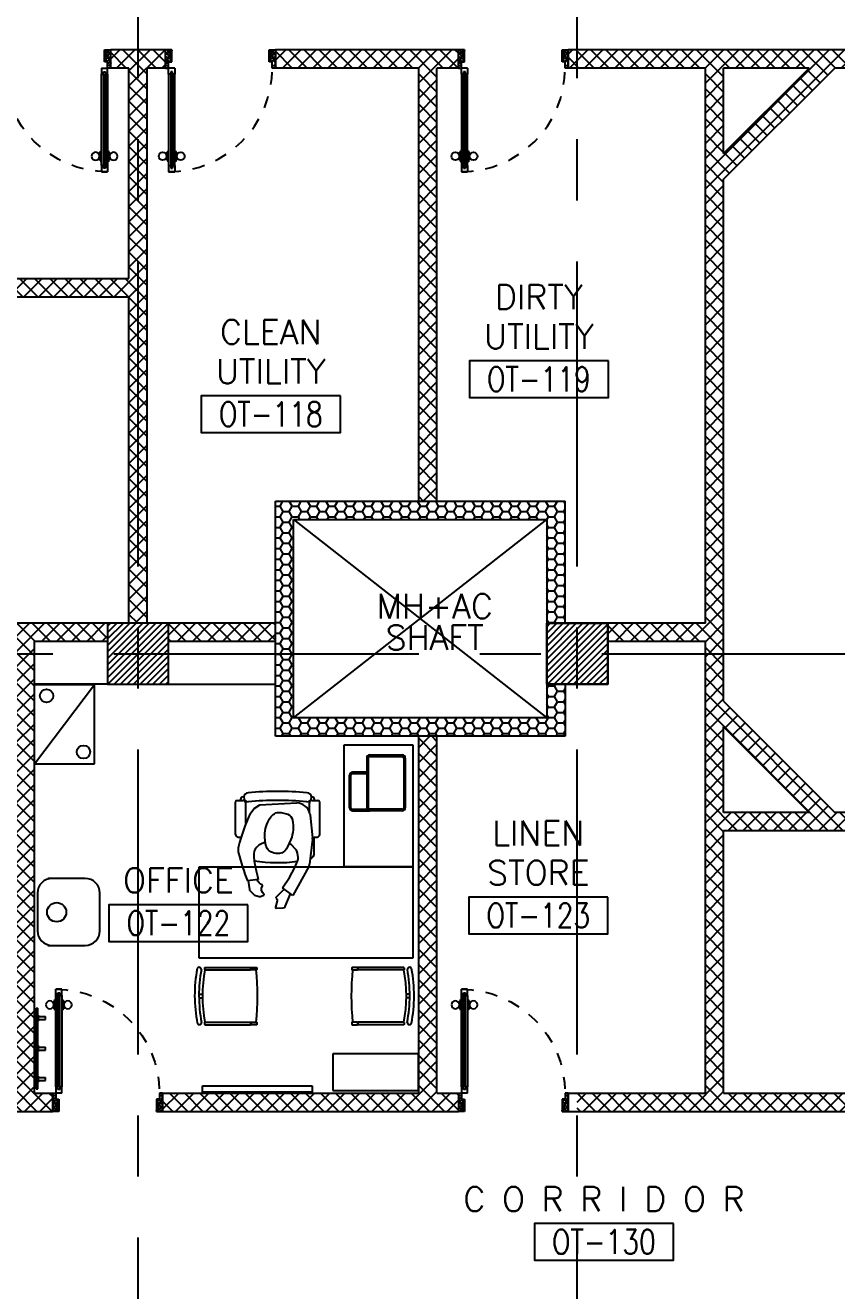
# Model space of a CAD drawing. Extents: x 275967.8 to 276060, y 57291.9 to 57371.4.
# Drawn here: x 275991.81 to 275998.46, y 57337.96 to 57348.33 of the extents above; entities that cross this region are included whole.
import ezdxf
from ezdxf.enums import TextEntityAlignment as Align

# ---------------------------------------------------------------- set-up
doc = ezdxf.new("R2010")
doc.units = 0
doc.header["$MEASUREMENT"] = 0
doc.linetypes.add('CENTERX2', pattern=[4, 2.5, -0.5, 0.5, -0.5])
doc.linetypes.add('HIDDEN', pattern=[0.375, 0.25, -0.125])
doc.layers.get('0').update_dxf_attribs({"linetype": 'CONTINUOUS'})
for name, color, linetype in [('AXES', 11, 'CENTERX2'), ('COL', 5, 'CONTINUOUS'), ('DOOR', 7, 'CONTINUOUS'), ('HAT', 8, 'CONTINUOUS'), ('NON-MEDICAL', 5, 'CONTINUOUS'), ('RM-BOX', 4, 'CONTINUOUS'), ('RM-NAME', 2, 'CONTINUOUS'), ('RM-NO', 2, 'CONTINUOUS'), ('SHAFT', 3, 'CONTINUOUS'), ('WALL', 2, 'CONTINUOUS'), ('WallType', 11, 'CONTINUOUS'), ('WallType2', 3, 'CONTINUOUS')]:
    doc.layers.add(name, color=color, linetype=linetype)
doc.styles.add('ROMANS', font='ROMANS.shx', dxfattribs={"width": 0.6})

# ---------------------------------------------------------------- blocks, each defined once
blk = doc.blocks.new('*X64')
at = {"color": 0}
for p, q in [((42139, 162736), (42593, 163190)), ((42139, 162789), (42540, 163190)), ((42139, 162842), (42487, 163190)), ((42139, 162895), (42434, 163190)), ((42139, 162948), (42381, 163190)), ((42139, 163001), (42328, 163190)), ((42139, 163054), (42274, 163190)), ((42139, 163108), (42221, 163190)), ((42139, 163161), (42168, 163190)), ((42146, 162690), (42639, 163183)), ((42199, 162690), (42639, 163130)), ((42252, 162690), (42639, 163077)), ((42305, 162690), (42639, 163024)), ((42358, 162690), (42639, 162971)), ((42411, 162690), (42639, 162918)), ((42464, 162690), (42639, 162865)), ((42517, 162690), (42639, 162812)), ((42570, 162690), (42639, 162759)), ((42623, 162690), (42639, 162706))]:
    blk.add_line(p, q, dxfattribs=at)
blk = doc.blocks.new('*X63')
at = {"color": 0}
for p, q in [((38539, 162743), (38986, 163190)), ((38539, 162796), (38933, 163190)), ((38539, 162849), (38880, 163190)), ((38539, 162902), (38827, 163190)), ((38539, 162955), (38774, 163190)), ((38539, 163008), (38721, 163190)), ((38539, 163061), (38668, 163190)), ((38539, 163114), (38615, 163190)), ((38539, 163167), (38562, 163190)), ((38539, 162689), (39039, 163189)), ((38592, 162690), (39039, 163136)), ((38646, 162690), (39039, 163083)), ((38699, 162690), (39039, 163030)), ((38752, 162690), (39039, 162977)), ((38805, 162690), (39039, 162924)), ((38858, 162690), (39039, 162871)), ((38911, 162690), (39039, 162818)), ((38964, 162690), (39039, 162765)), ((39017, 162690), (39039, 162712))]:
    blk.add_line(p, q, dxfattribs=at)
blk = doc.blocks.new('RM1')
at = {"layer": 'RM-BOX'}
blk.add_lwpolyline([(570, -200), (-570, -200), (-570, -500), (570, -500)], close=True, dxfattribs=at)
at = {"layer": 'RM-NAME', "style": 'ROMANS'}
for tag, p in [('ROOMNAME1', (0, 324)), ('ROOMNAME2', (0, 0))]:
    blk.add_attdef(tag, text='', height=200, dxfattribs=at).set_placement(p, align=Align.MIDDLE)
at = {"layer": 'RM-NO', "style": 'ROMANS', "width": 0.8}
blk.add_attdef('ROOMNO', text='', height=200, dxfattribs=at).set_placement((0, -350), align=Align.MIDDLE)
blk = doc.blocks.new('COL50')
at = {"layer": 'COL'}
blk.add_lwpolyline([(-250, 250), (-250, -250), (250, -250), (250, 250)], close=True, dxfattribs=at)
blk = doc.blocks.new('DOOR90')
at = {"layer": 'DOOR', "color": 0, "linetype": 'ByBlock'}
for p, q in [((-150, 0), (-150, -25)), ((-150, 0), (0, 0)), ((0, -50), (0, 0)), ((-1000, -25), (-1000, -75)), ((-1000, -75), (-1000, -25)), ((-950, -25), (-1000, -25)), ((-950, -75), (-1000, -75)), ((-970, -42), (-970, -58)), ((-950, -42), (-970, -42)), ((-950, -58), (-970, -58)), ((-950, -25), (-950, -42)), ((-950, -58), (-950, -75)), ((-918, -25), (-918, -18)), ((-828, -18), (-918, -18)), ((-918, -75), (-918, -82)), ((-828, -82), (-918, -82)), ((-905, -18), (-905, -9)), ((-905, -9), (-840, -9)), ((-905, -18), (-840, -18)), ((-905, -82), (-905, -91)), ((-905, -82), (-840, -82)), ((-905, -91), (-840, -91)), ((-840, -18), (-840, -9)), ((-840, -82), (-840, -91)), ((-828, -25), (-828, -18)), ((-828, -75), (-828, -82)), ((-200, -42), (-200, -25)), ((-200, -25), (-150, -25)), ((-180, -42), (-200, -42)), ((-200, -75), (-200, -58)), ((-200, -58), (-180, -58)), ((-150, -75), (-200, -75)), ((-180, -58), (-180, -42)), ((-150, -75), (-150, -25)), ((-150, -25), (-100, -25)), ((-100, -25), (-100, -50)), ((-100, -50), (0, -50)), ((-150, -900), (-150, -875)), ((-150, -875), (-100, -875)), ((0, -900), (-150, -900)), ((-150, -900), (0, -900)), ((-100, -850), (0, -850)), ((-100, -875), (-100, -850)), ((0, -850), (0, -900))]:
    blk.add_line(p, q, dxfattribs=at)
at = {"layer": 'DOOR', "color": 9, "linetype": 'ByBlock'}
for p, q in [((0, -50), (-114, 0)), ((0, -50), (-40, 0)), ((0, -50), (-100, -37)), ((0, -850), (-114, -900)), ((0, -850), (-100, -863)), ((0, -850), (-40, -900))]:
    blk.add_line(p, q, dxfattribs=at)
at = {"layer": 'DOOR', "linetype": 'ByBlock'}
for p, q in [((-200, -25), (-950, -25)), ((-200, -42), (-950, -42)), ((-200, -58), (-950, -58)), ((-950, -75), (-200, -75))]:
    blk.add_line(p, q, dxfattribs=at)
at = {"layer": 'DOOR', "color": 0, "linetype": 'ByBlock'}
for centre in [(-873, 24), (-873, -124)]:
    blk.add_circle(centre, 32.4, dxfattribs=at)
at = {"layer": 'DOOR', "color": 9, "linetype": 'ByBlock'}
for centre, radius, start, end in [((0, -50), 154, 161.1053, 166.2858), ((0, -50), 134, 158.1598, 169.28), ((0, -50), 94.4, 148.0182, 180), ((0, -50), 74.4, 137.7764, 180), ((0, -50), 114, 154.0838, 167.3774), ((0, -50), 54.4, 113.2074, 180), ((0, -50), 34.4, 90, 180), ((0, -50), 14.4, 90, 180), ((0, -850), 154, 193.7142, 198.8947), ((0, -850), 134, 190.72, 201.8402), ((0, -850), 94.4, 180, 211.9818), ((0, -850), 74.4, 180, 222.2236), ((0, -850), 54.4, 180, 246.7926), ((0, -850), 34.4, 180, 270), ((0, -850), 14.4, 180, 270)]:
    blk.add_arc(centre, radius, start, end, dxfattribs=at)
at = {"layer": 'DOOR', "linetype": 'HIDDEN', "ltscale": 0.5}
blk.add_arc((-150, -25), 850, 180, 270, dxfattribs=at)

msp = doc.modelspace()

# ---------------------------------------------------------------- hatches: boundary and pattern name
at = {"layer": 'WallType', "linetype": 'ByBlock', "ltscale": 0.3}
h = msp.add_hatch(dxfattribs=at)
h.set_pattern_fill('ANSI37', color=256, scale=0.7, style=0)
h.set_pattern_definition([(45, (0, 0), (-0.061871843354, 0.061871843354), []), (135, (0, 0), (-0.061871843354, -0.061871843354), [])])
h.paths.add_polyline_path([(275992.0355, 57339.5829), (275991.8855, 57339.5829), (275991.8855, 57343.1829), (275991.7355, 57343.1829), (275991.7355, 57339.5829), (275991.5855, 57339.5829), (275988.1355, 57339.5829), (275988.1355, 57342.1322), (275987.9855, 57342.1322), (275987.9855, 57339.4329), (275992.0355, 57339.4329)])
h.paths.add_polyline_path([(275987.9855, 57340.5849), (275987.7855, 57340.5849), (275987.7855, 57340.4349), (275987.9855, 57340.4349)])
h.paths.add_polyline_path([(275985.9855, 57340.5849), (275985.7855, 57340.5849), (275985.7855, 57340.4349), (275985.9855, 57340.4349)])
h.paths.add_polyline_path([(275995.3605, 57339.5829), (275995.1855, 57339.5829), (275995.1855, 57342.5079), (275995.0355, 57342.5079), (275995.0355, 57339.5829), (275992.9355, 57339.5829), (275992.9355, 57339.4329), (275995.3605, 57339.4329)])
h.paths.add_polyline_path([(275992.4855, 57343.4329), (275988.1355, 57343.4329), (275988.1355, 57344.9579), (275987.9855, 57344.9579), (275987.9855, 57343.2829), (275987.9855, 57343.1829), (275988.1355, 57343.1829), (275988.1355, 57343.2829), (275991.7355, 57343.2829), (275991.7355, 57343.1829), (275991.8855, 57343.1829), (275991.8855, 57343.2829), (275992.4855, 57343.2829)])
h.paths.add_polyline_path([(275988.1355, 57343.1829), (275987.9855, 57343.1829), (275987.9855, 57343.1322), (275988.1355, 57343.1322)], flags=17)
h.paths.add_polyline_path([(275992.7355, 57348.1329), (275992.5105, 57348.1329), (275992.5105, 57347.9829), (275992.6605, 57347.9829), (275992.6605, 57346.2579), (275989.2355, 57346.2579), (275989.2355, 57347.9829), (275991.6105, 57347.9829), (275991.6105, 57348.1329), (275989.0855, 57348.1329), (275989.0855, 57346.2579), (275987.9855, 57346.2579), (275987.9855, 57345.9579), (275988.1355, 57345.9579), (275988.1355, 57346.1079), (275992.6605, 57346.1079), (275992.6605, 57343.4329), (275992.7355, 57343.4329)])
h.paths.add_polyline_path([(275992.8105, 57347.9829), (275992.9605, 57347.9829), (275992.9605, 57348.1329), (275992.7355, 57348.1329), (275992.7355, 57343.4329), (275992.8105, 57343.4329)])
h.paths.add_polyline_path([(275995.3605, 57348.1329), (275993.8605, 57348.1329), (275993.8605, 57347.9829), (275995.0355, 57347.9829), (275995.0355, 57344.4329), (275995.1855, 57344.4329), (275995.1855, 57347.9829), (275995.3605, 57347.9829)])
h.paths.add_polyline_path([(275999.7255, 57348.1329), (275996.3355, 57348.1329), (275996.3355, 57347.9829), (275997.3855, 57347.9829), (275997.3855, 57343.4329), (275996.5855, 57343.4329), (275996.5855, 57343.2829), (275997.3855, 57343.2829), (275997.3855, 57343.1829), (275997.5355, 57343.1829), (275997.5355, 57347.0708), (275998.4476, 57347.9829), (275999.7255, 57347.9829)])
h.paths.add_polyline_path([(275997.5355, 57347.9829), (275998.2355, 57347.9829), (275997.5355, 57347.2829)], flags=17)
h.paths.add_polyline_path([(275996.3355, 57348.1329), (275996.2605, 57348.1329), (275996.2605, 57347.9829), (275996.3355, 57347.9829)])
h.paths.add_polyline_path([(276003.5355, 57348.1329), (276001.3255, 57348.1329), (276001.3255, 57347.9829), (276002.7234, 57347.9829), (276003.5355, 57347.1708), (276003.5355, 57347.3829), (276002.9355, 57347.9829), (276003.5355, 57347.9829)])
h.paths.add_polyline_path([(276003.7855, 57348.1329), (276003.5355, 57348.1329), (276003.5355, 57347.9829), (276003.6355, 57347.9829), (276003.6355, 57347.2829), (276003.5355, 57347.3829), (276003.5355, 57347.1708), (276003.6355, 57347.0708), (276003.6355, 57343.4329), (276003.7855, 57343.4329), (276003.7855, 57346.7079), (276004.0355, 57346.7079), (276004.0355, 57346.8579), (276003.7855, 57346.8579)])
h.paths.add_polyline_path([(276003.7855, 57342.9329), (276003.6355, 57342.9329), (276003.6355, 57342.7951), (276003.5355, 57342.6951), (276003.5355, 57342.4829), (276003.6355, 57342.5829), (276003.6355, 57341.8829), (276003.5355, 57341.8829), (276003.5355, 57341.7329), (276003.6355, 57341.7329), (276003.6355, 57339.5829), (276003.5355, 57339.5829), (276003.5355, 57339.4329), (276003.7855, 57339.4329)])
h.paths.add_polyline_path([(276003.5355, 57342.6951), (276002.7234, 57341.8829), (275999.9355, 57341.8829), (275999.9355, 57341.7329), (276000.5105, 57341.7329), (276000.5105, 57339.5829), (276000.3605, 57339.5829), (276000.3605, 57339.4329), (276000.8105, 57339.4329), (276000.8105, 57339.5829), (276000.6605, 57339.5829), (276000.6605, 57341.7329), (276003.5355, 57341.7329), (276003.5355, 57341.8829), (276002.9355, 57341.8829), (276003.5355, 57342.4829)])
h.paths.add_polyline_path([(275999.9355, 57341.8829), (275998.4476, 57341.8829), (275997.5355, 57342.7951), (275997.5355, 57343.1829), (275997.3855, 57343.1829), (275997.3855, 57339.5829), (275996.3355, 57339.5829), (275996.3355, 57339.4329), (275999.4605, 57339.4329), (275999.4605, 57339.5829), (275997.5355, 57339.5829), (275997.5355, 57341.7329), (275999.9355, 57341.7329)])
h.paths.add_polyline_path([(275998.2355, 57341.8829), (275997.5355, 57341.8829), (275997.5355, 57342.5829)], flags=17)
h.paths.add_polyline_path([(276003.5355, 57339.5829), (276001.7105, 57339.5829), (276001.7105, 57339.4329), (276003.5355, 57339.4329)])
h.paths.add_polyline_path([(275993.8605, 57343.4329), (275992.9855, 57343.4329), (275992.9855, 57343.2829), (275993.8605, 57343.2829)])
at = {"layer": 'WallType2', "linetype": 'ByBlock', "ltscale": 0.3}
h = msp.add_hatch(dxfattribs=at)
h.set_pattern_fill('HONEY', color=256, scale=0.4, style=0)
h.set_pattern_definition([(0, (0, 0), (0.075, 0.04330127), [0.05, -0.1]), (120, (0, 0), (-0.074999999836, 0.043301270284), [0.05, -0.1]), (60, (0, 0), (1.64e-10, 0.086602540284), [-0.1, 0.05])])
h.paths.add_polyline_path([(275994.0105, 57344.2829), (275996.0855, 57344.2829), (275996.0855, 57343.4329), (275996.2355, 57343.4329), (275996.2355, 57344.4329), (275995.0355, 57344.4329), (275993.8605, 57344.4329), (275993.8605, 57343.4329), (275993.8605, 57343.1829), (275994.0105, 57343.1829)])
h.paths.add_polyline_path([(275994.0105, 57343.1829), (275993.8605, 57343.1829), (275993.8605, 57342.5079), (275995.0355, 57342.5079), (275996.2355, 57342.5079), (275996.2355, 57342.9329), (275996.0855, 57342.9329), (275996.0855, 57342.6579), (275994.0105, 57342.6579)])

# ---------------------------------------------------------------- linework, layer by layer
at = {"layer": 'AXES'}
for p, q in [((275992.7355, 57291.8986), (275992.7355, 57370.7113)), ((275996.3355, 57291.8986), (275996.3355, 57370.7113)), ((275968.5355, 57343.1829), (276036.5755, 57343.1829))]:
    msp.add_line(p, q, dxfattribs=at)
at = {"layer": 'NON-MEDICAL'}
for p, q in [((275991.8872, 57342.28), (275992.3772, 57342.93)), ((275991.8872, 57342.28), (275991.8872, 57342.93)), ((275991.8872, 57342.93), (275992.3772, 57342.93)), ((275992.3772, 57342.28), (275992.3772, 57342.93)), ((275994.424, 57342.4375), (275994.9865, 57342.4375)), ((275994.424, 57341.4375), (275994.424, 57342.4375)), ((275994.9865, 57342.4375), (275994.9865, 57341.4375)), ((275994.609, 57342.3284), (275994.609, 57341.9209)), ((275994.609, 57342.3284), (275994.609, 57341.9209)), ((275994.6215, 57342.3284), (275994.6215, 57341.9209)), ((275994.6215, 57342.3284), (275994.6215, 57341.9209)), ((275994.634, 57342.3534), (275994.9002, 57342.3534)), ((275994.634, 57342.3534), (275994.9002, 57342.3534)), ((275994.634, 57342.3409), (275994.9002, 57342.3409)), ((275994.634, 57342.3409), (275994.9002, 57342.3409)), ((275994.9127, 57342.3284), (275994.9127, 57341.9209)), ((275994.9127, 57342.3284), (275994.9127, 57341.9209)), ((275994.9252, 57342.3284), (275994.9252, 57341.9209)), ((275994.9252, 57342.3284), (275994.9252, 57341.9209)), ((275991.8872, 57342.28), (275992.3772, 57342.28)), ((275994.4677, 57341.9209), (275994.4677, 57342.1871)), ((275994.4677, 57341.9209), (275994.4677, 57342.1871)), ((275994.4802, 57341.9209), (275994.4802, 57342.1871)), ((275994.4802, 57341.9209), (275994.4802, 57342.1871)), ((275994.609, 57342.2121), (275994.4927, 57342.2121)), ((275994.609, 57342.2121), (275994.4927, 57342.2121)), ((275994.609, 57342.1996), (275994.4927, 57342.1996)), ((275994.609, 57342.1996), (275994.4927, 57342.1996)), ((275993.548, 57341.9809), (275993.5974, 57341.9809)), ((275993.576, 57341.9809), (275993.576, 57341.9887)), ((275993.5978, 57342.0105), (275993.6014, 57342.0105)), ((275994.1562, 57342.0105), (275994.1598, 57342.0105)), ((275994.1603, 57341.9809), (275994.2096, 57341.9809)), ((275994.1816, 57341.9809), (275994.1816, 57341.9887)), ((275993.5335, 57341.7024), (275993.5335, 57341.9664)), ((275993.6185, 57341.7922), (275993.6185, 57341.9598)), ((275993.6504, 57341.8682), (275993.6865, 57341.9142)), ((275993.6865, 57341.9142), (275993.7341, 57341.9441)), ((275993.7341, 57341.9441), (275994.0361, 57341.9605)), ((275994.1391, 57341.8882), (275994.1391, 57341.9598)), ((275994.1443, 57341.8729), (275994.1458, 57341.8609)), ((275994.2241, 57341.7024), (275994.2241, 57341.9664)), ((275994.4927, 57341.9084), (275994.6123, 57341.9084)), ((275994.4927, 57341.9084), (275994.6123, 57341.9084)), ((275994.4927, 57341.8959), (275994.634, 57341.8959)), ((275994.4927, 57341.8959), (275994.634, 57341.8959)), ((275994.9002, 57341.9084), (275994.634, 57341.9084)), ((275994.9002, 57341.9084), (275994.634, 57341.9084)), ((275994.9002, 57341.8959), (275994.634, 57341.8959)), ((275994.9002, 57341.8959), (275994.634, 57341.8959)), ((275994.1458, 57341.8609), (275994.165, 57341.6742)), ((275993.5548, 57341.6811), (275993.5797, 57341.6811)), ((275994.1649, 57341.6627), (275994.1416, 57341.4596)), ((275994.1643, 57341.6811), (275994.2029, 57341.6811)), ((275994.1796, 57341.5507), (275994.1796, 57341.6811)), ((275993.726, 57341.6142), (275993.7091, 57341.5981)), ((275993.7467, 57341.6249), (275993.726, 57341.6142)), ((275993.7786, 57341.6392), (275993.7467, 57341.6249)), ((275993.9903, 57341.6203), (275993.9726, 57341.6261)), ((275994.0285, 57341.5788), (275993.9903, 57341.6203)), ((275993.6838, 57341.5234), (275993.6842, 57341.5209)), ((275993.6842, 57341.5209), (275993.688, 57341.4872)), ((275993.688, 57341.4872), (275993.6948, 57341.4435)), ((275994.0192, 57341.4317), (275994.0428, 57341.4837)), ((275994.0471, 57341.5128), (275994.042, 57341.55)), ((275993.2365, 57341.4375), (275994.9865, 57341.4375)), ((275993.2365, 57340.6875), (275993.2365, 57341.4375)), ((275993.6948, 57341.4435), (275993.7025, 57341.4044)), ((275993.7025, 57341.4044), (275993.7139, 57341.3599)), ((275993.7139, 57341.3599), (275993.7208, 57341.3336)), ((275993.9201, 57341.2639), (275993.9769, 57341.3489)), ((275993.9769, 57341.3489), (275994.0192, 57341.4317)), ((275994.1353, 57341.4401), (275994.0044, 57341.2024)), ((275994.9865, 57341.4375), (275994.424, 57341.4375)), ((275994.9865, 57341.4375), (275994.9865, 57340.6875)), ((275994.9865, 57341.4375), (275994.9865, 57340.6875)), ((275992.302, 57341.3413), (275991.9941, 57341.3413)), ((275993.7208, 57341.3336), (275993.6314, 57341.3217)), ((275994.0044, 57341.2024), (275993.9201, 57341.2639)), ((275991.9101, 57341.221), (275991.9101, 57340.913)), ((275992.4223, 57340.913), (275992.4223, 57341.221)), ((275991.9941, 57340.7927), (275992.302, 57340.7927)), ((275994.9865, 57340.6875), (275993.2365, 57340.6875)), ((275993.2794, 57340.6098), (275993.2827, 57340.6131)), ((275993.2794, 57340.6098), (275993.2794, 57340.5963)), ((275993.2794, 57340.5963), (275993.2827, 57340.5931)), ((275993.2827, 57340.6131), (275993.6562, 57340.6131)), ((275993.2827, 57340.5931), (275993.6562, 57340.5931)), ((275993.6594, 57340.6098), (275993.6562, 57340.6131)), ((275993.6562, 57340.5931), (275993.6594, 57340.5963)), ((275993.6594, 57340.6098), (275993.6594, 57340.5963)), ((275994.5373, 57340.6098), (275994.5405, 57340.6131)), ((275994.5373, 57340.6098), (275994.5373, 57340.5963)), ((275994.5405, 57340.5931), (275994.5373, 57340.5963)), ((275994.914, 57340.6131), (275994.5405, 57340.6131)), ((275994.914, 57340.5931), (275994.5405, 57340.5931)), ((275994.9173, 57340.6098), (275994.914, 57340.6131)), ((275994.9173, 57340.5963), (275994.914, 57340.5931)), ((275994.9173, 57340.6098), (275994.9173, 57340.5963)), ((275993.2342, 57340.3938), (275993.2623, 57340.3938)), ((275993.2342, 57340.3633), (275993.2623, 57340.3633)), ((275994.9625, 57340.3938), (275994.9344, 57340.3938)), ((275994.9625, 57340.3633), (275994.9344, 57340.3633)), ((275991.8998, 57339.6173), (275991.8998, 57340.2777)), ((275991.8998, 57340.2777), (275991.9125, 57340.2777)), ((275991.9125, 57339.6173), (275991.9125, 57340.2777)), ((275991.9125, 57340.2225), (275991.9175, 57340.2225)), ((275991.9175, 57340.1725), (275991.9175, 57340.2225)), ((275991.9175, 57340.2102), (275991.976, 57340.2102)), ((275991.976, 57340.1848), (275991.976, 57340.2102)), ((275991.9125, 57340.1725), (275991.9175, 57340.1725)), ((275991.9175, 57340.1848), (275991.976, 57340.1848)), ((275993.2794, 57340.1598), (275993.2827, 57340.1631)), ((275993.2794, 57340.1598), (275993.2794, 57340.1463)), ((275993.2794, 57340.1463), (275993.2827, 57340.1431)), ((275993.2827, 57340.1631), (275993.6562, 57340.1631)), ((275993.2827, 57340.1431), (275993.6562, 57340.1431)), ((275993.6594, 57340.1598), (275993.6562, 57340.1631)), ((275993.6562, 57340.1431), (275993.6594, 57340.1463)), ((275993.6594, 57340.1598), (275993.6594, 57340.1463)), ((275994.5373, 57340.1598), (275994.5405, 57340.1631)), ((275994.5373, 57340.1598), (275994.5373, 57340.1463)), ((275994.5405, 57340.1431), (275994.5373, 57340.1463)), ((275994.914, 57340.1631), (275994.5405, 57340.1631)), ((275994.914, 57340.1431), (275994.5405, 57340.1431)), ((275994.9173, 57340.1598), (275994.914, 57340.1631)), ((275994.9173, 57340.1463), (275994.914, 57340.1431)), ((275994.9173, 57340.1598), (275994.9173, 57340.1463)), ((275991.9125, 57339.9725), (275991.9175, 57339.9725)), ((275991.9125, 57339.9225), (275991.9175, 57339.9225)), ((275991.9175, 57339.9225), (275991.9175, 57339.9725)), ((275991.9175, 57339.9602), (275991.976, 57339.9602)), ((275991.9175, 57339.9348), (275991.976, 57339.9348)), ((275991.976, 57339.9348), (275991.976, 57339.9602)), ((275995.0326, 57339.9049), (275994.3326, 57339.9049)), ((275994.3326, 57339.9049), (275994.3326, 57339.6049)), ((275995.0326, 57339.6049), (275995.0326, 57339.9049)), ((275991.9125, 57339.7225), (275991.9175, 57339.7225)), ((275991.9175, 57339.6725), (275991.9175, 57339.7225)), ((275991.9175, 57339.7102), (275991.976, 57339.7102)), ((275991.976, 57339.6848), (275991.976, 57339.7102)), ((275991.8998, 57339.6173), (275991.9125, 57339.6173)), ((275991.9125, 57339.6725), (275991.9175, 57339.6725)), ((275991.9175, 57339.6848), (275991.976, 57339.6848)), ((275993.2623, 57339.6411), (275994.1623, 57339.6411)), ((275993.2623, 57339.5911), (275993.2623, 57339.6411)), ((275994.1623, 57339.5911), (275993.2623, 57339.5911)), ((275994.1623, 57339.6411), (275994.1623, 57339.5911)), ((275994.3326, 57339.6049), (275995.0326, 57339.6049))]:
    msp.add_line(p, q, dxfattribs=at)
for points in [[(275993.7734, 57341.6771, -0.1280623), (275993.8064, 57341.8182, -0.2157166), (275993.874, 57341.8826), (275993.9069, 57341.8818), (275993.9299, 57341.8779), (275993.9614, 57341.8679, -0.2424325), (275994.0004, 57341.8188, -0.1365134), (275993.9881, 57341.6601), (275993.9571, 57341.5942, -0.297129), (275993.8817, 57341.5449, -0.1389863), (275993.8218, 57341.5606, -0.1051671), (275993.796, 57341.5835), (275993.7853, 57341.6042), (275993.7799, 57341.6288), (275993.7738, 57341.6771)], [(275993.6386, 57341.3225), (275993.6472, 57341.2513, 0.1665035), (275993.6517, 57341.242), (275993.6836, 57341.2098, 0.116666), (275993.6898, 57341.2059), (275993.7277, 57341.1931, 0.1815827), (275993.7389, 57341.1935), (275993.7647, 57341.2042, 0.5662747), (275993.766, 57341.2132, -0.3727106), (275993.7545, 57341.2806, 0.4583706), (275993.752, 57341.2883, -0.2106222), (275993.7103, 57341.3322)], [(275993.9324, 57341.2545), (275993.867, 57341.1879, 0.4458327), (275993.8675, 57341.1788), (275993.8694, 57341.1774, -0.3042703), (275993.8756, 57341.1579), (275993.8605, 57341.1055, 0.5099825), (275993.8666, 57341.0977), (275993.9249, 57341.0998, 0.292523), (275993.9412, 57341.111), (275993.9853, 57341.2161)]]:
    msp.add_lwpolyline(points, format="xyb", dxfattribs=at)
for points in [[(275993.6627, 57340.6131), (275993.7062, 57340.6131), (275993.7094, 57340.6098), (275993.7094, 57340.5963), (275993.7062, 57340.5931), (275993.6627, 57340.5931), (275993.6594, 57340.5963), (275993.6594, 57340.6098)], [(275994.534, 57340.6131), (275994.4905, 57340.6131), (275994.4873, 57340.6098), (275994.4873, 57340.5963), (275994.4905, 57340.5931), (275994.534, 57340.5931), (275994.5373, 57340.5963), (275994.5373, 57340.6098)], [(275993.6627, 57340.1631), (275993.7062, 57340.1631), (275993.7094, 57340.1598), (275993.7094, 57340.1463), (275993.7062, 57340.1431), (275993.6627, 57340.1431), (275993.6594, 57340.1463), (275993.6594, 57340.1598)], [(275994.534, 57340.1631), (275994.4905, 57340.1631), (275994.4873, 57340.1598), (275994.4873, 57340.1463), (275994.4905, 57340.1431), (275994.534, 57340.1431), (275994.5373, 57340.1463), (275994.5373, 57340.1598)]]:
    msp.add_lwpolyline(points, close=True, dxfattribs=at)
for centre, radius in [((275991.985, 57342.8382), 0.0545), ((275992.2871, 57342.3778), 0.0545), ((275992.0677, 57341.0645), 0.0787)]:
    msp.add_circle(centre, radius, dxfattribs=at)
for centre, radius, start, end in [((275994.634, 57342.3284), 0.025, 90, 180), ((275994.634, 57342.3284), 0.025, 90, 180), ((275994.634, 57342.3284), 0.0125, 90, 180), ((275994.634, 57342.3284), 0.0125, 90, 180), ((275994.9002, 57342.3284), 0.025, 0, 90), ((275994.9002, 57342.3284), 0.025, 0, 90), ((275994.9002, 57342.3284), 0.0125, 0, 90), ((275994.9002, 57342.3284), 0.0125, 0, 90), ((275994.4927, 57342.1871), 0.025, 90, 180), ((275994.4927, 57342.1871), 0.025, 90, 180), ((275994.4927, 57342.1871), 0.0125, 90, 180), ((275994.4927, 57342.1871), 0.0125, 90, 180), ((275993.548, 57341.9664), 0.0145, 90, 180), ((275993.5978, 57341.9887), 0.0218, 90, 180), ((275993.5974, 57341.9598), 0.0211, 0, 90), ((275993.6386, 57342.0063), 0.0374, 90, 270), ((275993.8788, 57339.572), 2.4833, 84.44787, 95.55213), ((275993.8788, 57339.5718), 2.4092, 84.2765, 95.7235), ((275994.1191, 57342.0063), 0.0374, 270, 90), ((275994.1603, 57341.9598), 0.0211, 90, 180), ((275994.1598, 57341.9887), 0.0218, 0, 90), ((275994.2096, 57341.9664), 0.0145, 0, 90), ((275995.1298, 57341.2023), 1.6223, 155.76561, 165.70768), ((275994.0306, 57341.8431), 0.1176, 14.70655, 87.32506), ((275994.4927, 57341.9209), 0.025, 180, 270), ((275994.4927, 57341.9209), 0.025, 180, 270), ((275994.4927, 57341.9209), 0.0125, 180, 270), ((275994.4927, 57341.9209), 0.0125, 180, 270), ((275994.634, 57341.9209), 0.025, 180, 270), ((275994.634, 57341.9209), 0.025, 180, 270), ((275994.634, 57341.9209), 0.0125, 180, 270), ((275994.634, 57341.9209), 0.0125, 180, 270), ((275994.9002, 57341.9209), 0.025, 270, 0), ((275994.9002, 57341.9209), 0.025, 270, 0), ((275994.9002, 57341.9209), 0.0125, 270, 0), ((275994.9002, 57341.9209), 0.0125, 270, 0), ((275993.5548, 57341.7024), 0.0213, 180, 270), ((275994.1122, 57341.6688), 0.0531, 353.43344, 5.86997), ((275994.2029, 57341.7024), 0.0213, 270, 0), ((275993.6607, 57341.5766), 0.1063, 165.70768, 194.943), ((275993.7677, 57341.5366), 0.085, 133.62382, 188.92866), ((275993.9894, 57341.5429), 0.0531, 7.75503, 42.61873), ((275995.8176, 57342.1522), 2.3386, 194.943, 200.80249), ((275993.8788, 57342.6073), 1.1363, 260.33141, 278.27601), ((275993.9944, 57341.5057), 0.0531, 335.5623, 7.75503), ((275994.0888, 57341.4657), 0.0531, 331.15891, 353.43344), ((275994.1274, 57341.5507), 0.0523, 291.40875, 0), ((275992.0304, 57341.221), 0.1203, 90, 180), ((275992.302, 57341.221), 0.1203, 0, 90), ((275992.0304, 57340.913), 0.1203, 180, 270), ((275992.302, 57340.913), 0.1203, 270, 0), ((275994.4122, 57340.3828), 1.2133, 169.57711, 190.84799), ((275993.2355, 57340.5954), 0.018, 359.44312, 157.64656), ((275994.4122, 57340.3828), 1.178, 169.5839, 190.82925), ((275994.4061, 57340.3781), 1.1438, 169.16569, 190.83431), ((275991.5219, 57340.3781), 2.1916, 354.36999, 5.63001), ((275996.6748, 57340.3781), 2.1916, 174.36999, 185.63001), ((275993.7906, 57340.3781), 1.1438, 349.16569, 10.83431), ((275993.7844, 57340.3828), 1.178, 349.17075, 10.4161), ((275994.9612, 57340.5954), 0.018, 22.35344, 180.55688), ((275993.7845, 57340.3828), 1.2133, 349.15201, 10.42289), ((275993.2372, 57340.1613), 0.018, 202.35344, 0.55688), ((275994.9595, 57340.1613), 0.018, 179.44312, 337.64656)]:
    msp.add_arc(centre, radius, start, end, dxfattribs=at)
at = {"layer": 'SHAFT'}
for p, q in [((275994.0105, 57342.6579), (275996.0855, 57344.2829)), ((275994.0105, 57344.2829), (275996.0855, 57342.6579))]:
    msp.add_line(p, q, dxfattribs=at)
at = {"layer": 'SHAFT', "linetype": 'ByBlock', "ltscale": 0.3}
msp.add_line((275992.9855, 57342.9329), (275993.8605, 57342.9329), dxfattribs=at)
at = {"layer": 'WALL'}
for p, q in [((275992.9605, 57348.1329), (275992.5105, 57348.1329)), ((275992.5105, 57347.9829), (275992.5105, 57348.1329)), ((275992.9605, 57347.9829), (275992.9605, 57348.1329)), ((275995.3605, 57348.1329), (275993.8605, 57348.1329)), ((275993.8605, 57347.9829), (275993.8605, 57348.1329)), ((275995.3605, 57347.9829), (275995.3605, 57348.1329)), ((275999.7255, 57348.1329), (275996.2605, 57348.1329)), ((275996.2605, 57347.9829), (275996.2605, 57348.1329)), ((275992.6605, 57347.9829), (275992.5105, 57347.9829)), ((275992.6605, 57346.2579), (275992.6605, 57347.9829)), ((275992.9605, 57347.9829), (275992.8105, 57347.9829)), ((275992.8105, 57343.4329), (275992.8105, 57347.9829)), ((275995.0355, 57347.9829), (275993.8605, 57347.9829)), ((275995.0355, 57344.4329), (275995.0355, 57347.9829)), ((275995.3605, 57347.9829), (275995.1855, 57347.9829)), ((275995.1855, 57344.4329), (275995.1855, 57347.9829)), ((275997.3855, 57347.9829), (275996.2605, 57347.9829)), ((275997.3855, 57343.4329), (275997.3855, 57347.9829)), ((275997.5355, 57347.0708), (275998.4476, 57347.9829)), ((275997.5355, 57347.2829), (275998.2355, 57347.9829)), ((275998.2355, 57347.9829), (275997.5355, 57347.9829)), ((275997.5355, 57347.2829), (275997.5355, 57347.9829)), ((275999.7255, 57347.9829), (275998.4476, 57347.9829)), ((275997.5355, 57342.7951), (275997.5355, 57347.0708)), ((275989.2355, 57346.2579), (275992.6605, 57346.2579)), ((275988.1355, 57346.1079), (275992.6605, 57346.1079)), ((275992.6605, 57343.4329), (275992.6605, 57346.1079)), ((275993.8605, 57344.4329), (275995.0355, 57344.4329)), ((275993.8605, 57343.4329), (275993.8605, 57344.4329)), ((275995.0355, 57344.4329), (275996.2355, 57344.4329)), ((275996.2355, 57343.4329), (275996.2355, 57344.4329)), ((275992.4855, 57343.4329), (275988.1355, 57343.4329)), ((275993.8605, 57343.4329), (275992.9855, 57343.4329)), ((275993.8605, 57342.5079), (275993.8605, 57343.4329)), ((275997.3855, 57343.4329), (275996.5855, 57343.4329)), ((275992.4855, 57343.2829), (275991.8855, 57343.2829)), ((275991.8855, 57339.5829), (275991.8855, 57343.2829)), ((275993.8605, 57343.2829), (275992.9855, 57343.2829)), ((275997.3855, 57343.2829), (275996.5855, 57343.2829)), ((275997.3855, 57339.5829), (275997.3855, 57343.2829)), ((275996.2355, 57342.9329), (275996.2355, 57342.5079)), ((275997.5355, 57342.7951), (275998.4476, 57341.8829)), ((275995.0355, 57342.5079), (275993.8605, 57342.5079)), ((275995.0355, 57339.5829), (275995.0355, 57342.5079)), ((275996.2355, 57342.5079), (275995.0355, 57342.5079)), ((275995.1855, 57339.5829), (275995.1855, 57342.5079)), ((275997.5355, 57341.8829), (275997.5355, 57342.5829)), ((275997.5355, 57342.5829), (275998.2355, 57341.8829)), ((275998.2355, 57341.8829), (275997.5355, 57341.8829)), ((276002.7234, 57341.8829), (275998.4476, 57341.8829)), ((276000.5105, 57341.7329), (275997.5355, 57341.7329)), ((275997.5355, 57339.5829), (275997.5355, 57341.7329)), ((275991.8855, 57339.5829), (275992.0355, 57339.5829)), ((275992.0355, 57339.4329), (275992.0355, 57339.5829)), ((275992.9355, 57339.4329), (275992.9355, 57339.5829)), ((275992.9355, 57339.5829), (275995.0355, 57339.5829)), ((275995.1855, 57339.5829), (275995.3605, 57339.5829)), ((275995.3605, 57339.5829), (275995.3605, 57339.4329)), ((275996.2605, 57339.5829), (275996.2605, 57339.4329)), ((275996.2605, 57339.5829), (275997.3855, 57339.5829)), ((275997.5355, 57339.5829), (275999.4605, 57339.5829)), ((275987.9855, 57339.4329), (275992.0355, 57339.4329)), ((275992.9355, 57339.4329), (275995.3605, 57339.4329)), ((275996.2605, 57339.4329), (275999.4605, 57339.4329))]:
    msp.add_line(p, q, dxfattribs=at)
at = {"layer": 'WALL', "color": 6, "linetype": 'ByBlock', "ltscale": 0.3}
msp.add_line((275992.4855, 57342.9329), (275991.8855, 57342.9329), dxfattribs=at)
at = {"layer": 'WALL'}
msp.add_lwpolyline([(275994.0105, 57344.2829), (275996.0855, 57344.2829), (275996.0855, 57342.6579), (275994.0105, 57342.6579)], close=True, dxfattribs=at)
at = {"layer": 'WALL', "linetype": 'ByBlock', "ltscale": 0.3}
for points in [[(275992.4855, 57342.9329), (275992.9855, 57342.9329), (275992.9855, 57343.4329), (275992.4855, 57343.4329)], [(275996.5855, 57342.9329), (275996.0855, 57342.9329), (275996.0855, 57343.4329), (275996.5855, 57343.4329)]]:
    msp.add_lwpolyline(points, close=True, dxfattribs=at)

# ---------------------------------------------------------------- block references
at = {"layer": 'COL', "xscale": 0.001, "yscale": 0.001, "zscale": 0.001}
for p in [(275992.7355, 57343.1829), (275996.3355, 57343.1829)]:
    msp.add_blockref('COL50', p, dxfattribs=at)
at = {"layer": 'DOOR', "color": 0, "linetype": 'ByBlock', "ltscale": 0.3, "yscale": 0.001, "zscale": 0.001}
for p, xscale, rotation in [((275992.5105, 57348.1329), -0.001, 270), ((275992.9605, 57348.1329), 0.001, 90), ((275995.3605, 57348.1329), 0.001, 90)]:
    msp.add_blockref('DOOR90', p, dxfattribs=dict(at, xscale=xscale, rotation=rotation))
at = {"layer": 'DOOR', "color": 0, "linetype": 'ByBlock', "xscale": -0.001, "yscale": 0.001, "zscale": 0.001, "rotation": 90}
for p in [(275992.0355, 57339.4329), (275995.3605, 57339.4329)]:
    msp.add_blockref('DOOR90', p, dxfattribs=at)
at = {"layer": 'HAT', "xscale": 0.001, "yscale": 0.001, "zscale": 0.001}
for name in ['*X63', '*X64']:
    msp.add_blockref(name, (275953.9463, 57180.2432), dxfattribs=at)
at = {"layer": 'RM-NAME', "xscale": 0.001, "yscale": 0.001, "zscale": 0.001}
for p, values in [((275996.0212, 57345.7829), {'ROOMNO': 'OT-119', 'ROOMNAME2': 'UTILITY', 'ROOMNAME1': 'DIRTY'}), ((275993.8234, 57345.4965), {'ROOMNO': 'OT-118', 'ROOMNAME2': 'UTILITY', 'ROOMNAME1': 'CLEAN'}), ((275996.0164, 57341.3885), {'ROOMNO': 'OT-123', 'ROOMNAME2': 'STORE', 'ROOMNAME1': 'LINEN'}), ((275993.0655, 57341.3259), {'ROOMNO': 'OT-122', 'ROOMNAME2': 'OFFICE'}), ((275996.554, 57338.714), {'ROOMNO': 'OT-130', 'ROOMNAME2': 'C O R R I D O R'})]:
    msp.add_blockref('RM1', p, dxfattribs=at).add_auto_attribs(values)

# ---------------------------------------------------------------- texts
at = {"layer": 'RM-NAME', "style": 'ROMANS'}
for s, p in [('MH+AC', (275995.1678, 57343.5729)), ('SHAFT', (275995.1677, 57343.3163))]:
    msp.add_text(s, height=0.2, dxfattribs=at).set_placement(p, align=Align.MIDDLE)

doc.saveas('drawing.dxf')
